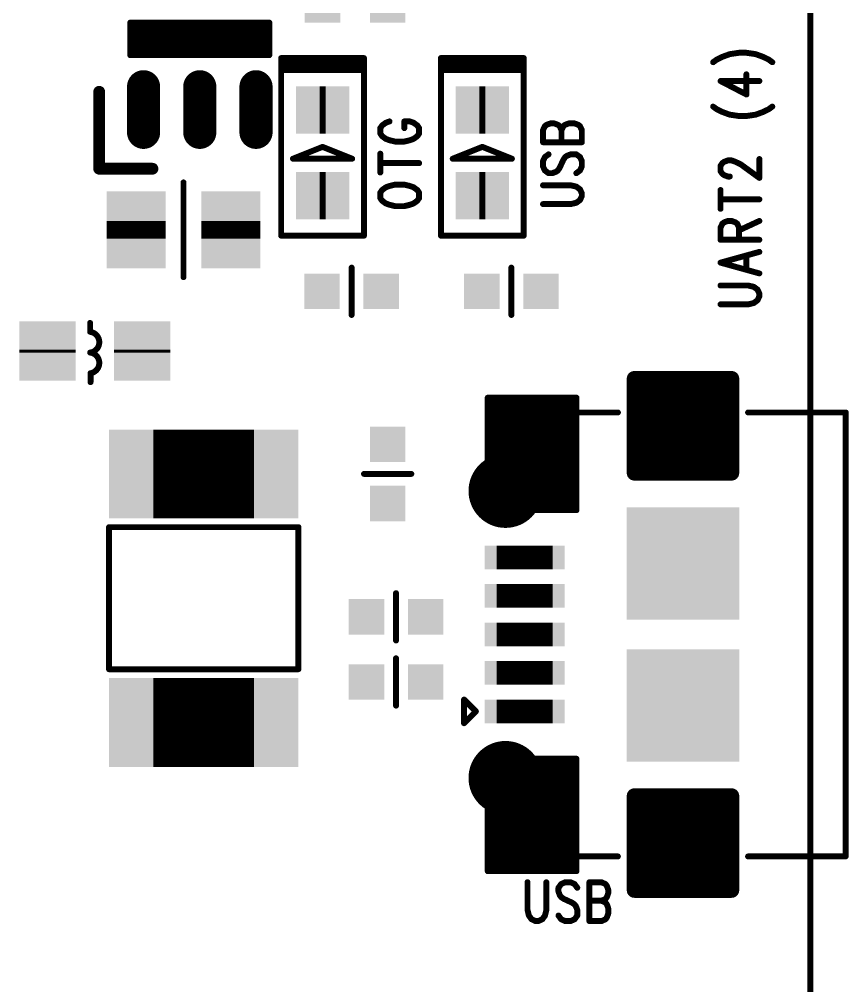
# Model space of a CAD drawing. Extents: x 97 to 206, y 100 to 175.
# Drawn here: x 191.63 to 205.65, y 129.52 to 145.84 of the extents above; entities that cross this region are included whole.
import ezdxf

# ---------------------------------------------------------------- set-up
doc = ezdxf.new("R2010")
doc.units = 0
doc.layers.get('0').update_dxf_attribs({"linetype": 'CONTINUOUS'})
doc.layers.add('MASK-TOP_PHO', color=10, linetype='CONTINUOUS')
doc.layers.add('SILK-TOP_PHO', color=9, linetype='CONTINUOUS')

# ---------------------------------------------------------------- blocks, each defined once
blk = doc.blocks.new('ROUND_1')
at = {"const_width": 0.050038}
blk.add_lwpolyline([(-0.025018, 0, 1), (0.025018, 0, 1)], format="xyb", close=True, dxfattribs=at)
blk = doc.blocks.new('ROUND_6')
at = {"const_width": 0.099948}
blk.add_lwpolyline([(-0.049974, 0, 1), (0.049974, 0, 1)], format="xyb", close=True, dxfattribs=at)
blk = doc.blocks.new('ROUND_232')
at = {"const_width": 0.050038}
blk.add_lwpolyline([(-0.025018, 0, 1), (0.025018, 0, 1)], format="xyb", close=True, dxfattribs=at)
blk = doc.blocks.new('SQUARE_191')
blk.add_solid([(0.299974, 0.299974), (0.299974, -0.299974), (-0.299974, 0.299974), (-0.299974, -0.299974)])
blk = doc.blocks.new('ROUND_230')
at = {"const_width": 0.624966}
blk.add_lwpolyline([(-0.312484, 0, 1), (0.312484, 0, 1)], format="xyb", close=True, dxfattribs=at)
blk = doc.blocks.new('SQUARE_241')
blk.add_solid([(0.94996, 0.94996), (0.94996, -0.94996), (-0.94996, 0.94996), (-0.94996, -0.94996)])
blk = doc.blocks.new('ROUND_3')
at = {"const_width": 0.127}
blk.add_lwpolyline([(-0.0635, 0, 1), (0.0635, 0, 1)], format="xyb", close=True, dxfattribs=at)
blk = doc.blocks.new('SQUARE_33')
blk.add_solid([(0.499998, 0.499998), (0.499998, -0.499998), (-0.499998, 0.499998), (-0.499998, -0.499998)])
blk = doc.blocks.new('ROUND_45')
at = {"const_width": 0.900048}
blk.add_lwpolyline([(-0.450024, 0, 1), (0.450024, 0, 1)], format="xyb", close=True, dxfattribs=at)
blk = doc.blocks.new('SQUARE_136')
blk.add_solid([(0.200024, 0.200024), (0.200024, -0.200024), (-0.200024, 0.200024), (-0.200024, -0.200024)])
blk = doc.blocks.new('SQUARE_166')
blk.add_solid([(0.47498, 0.47498), (0.47498, -0.47498), (-0.47498, 0.47498), (-0.47498, -0.47498)])
blk = doc.blocks.new('SQUARE_176')
blk.add_solid([(0.750062, 0.750062), (0.750062, -0.750062), (-0.750062, 0.750062), (-0.750062, -0.750062)])
blk = doc.blocks.new('ROUND_186')
at = {"const_width": 0.280034}
blk.add_lwpolyline([(-0.140018, 0, 1), (0.140018, 0, 1)], format="xyb", close=True, dxfattribs=at)
blk = doc.blocks.new('SQUARE_188')
blk.add_solid([(0.40005, 0.40005), (0.40005, -0.40005), (-0.40005, 0.40005), (-0.40005, -0.40005)])

msp = doc.modelspace()

# ---------------------------------------------------------------- linework, layer by layer
at = {"layer": 'MASK-TOP_PHO'}
for points, const_width in [([(205.000098, 172.999908), (205.000098, 102.00005)], 0.100076), ([(193.733674, 143.935704), (193.733674, 144.705578)], 0.56007), ([(194.683888, 143.935704), (194.683888, 144.705578)], 0.56007), ([(195.633848, 143.935704), (195.633848, 144.705578)], 0.56007), ([(196.808598, 144.314926), (196.708776, 144.314926)], 0.8001), ([(199.508618, 144.314926), (199.408796, 144.314926)], 0.8001), ([(196.808598, 142.86484), (196.708776, 142.86484)], 0.8001), ([(199.508618, 142.86484), (199.408796, 142.86484)], 0.8001), ([(193.608706, 142.439898), (193.608706, 142.139924)], 0.999996), ([(195.208906, 142.439898), (195.208906, 142.139924)], 0.999996), ([(192.108836, 140.264896), (192.108836, 140.214858)], 0.94996), ([(193.708782, 140.264896), (193.708782, 140.214858)], 0.94996), ([(202.900026, 138.964924), (202.79995, 138.964924)], 1.800098), ([(202.900026, 138.964924), (202.79995, 138.964924)], 1.800098), ([(202.027028, 138.179302), (202.027028, 139.775438)], 0.254), ([(202.027028, 139.775438), (203.672948, 139.775438)], 0.254), ([(202.108054, 138.179302), (202.108054, 139.775438)], 0.254), ([(202.362054, 138.179302), (202.362054, 139.775438)], 0.254), ([(202.616054, 138.179302), (202.616054, 139.775438)], 0.254), ([(202.870054, 138.179302), (202.870054, 139.775438)], 0.254), ([(203.124054, 138.179302), (203.124054, 139.775438)], 0.254), ([(203.378054, 138.179302), (203.378054, 139.775438)], 0.254), ([(203.632054, 138.179302), (203.632054, 139.775438)], 0.254), ([(203.672948, 139.775438), (203.672948, 138.179302)], 0.254), ([(202.027028, 139.624054), (203.672948, 139.624054)], 0.254), ([(199.55002, 137.55243), (199.55002, 139.45235)], 0.100076), ([(199.55002, 139.45235), (201.04989, 139.45235)], 0.100076), ([(199.55002, 139.400026), (201.04989, 139.400026)], 0.100076), ([(199.600058, 137.55243), (199.600058, 139.45235)], 0.100076), ([(199.69988, 137.55243), (199.69988, 139.45235)], 0.100076), ([(199.799956, 137.55243), (199.799956, 139.45235)], 0.100076), ([(199.900032, 137.55243), (199.900032, 139.45235)], 0.100076), ([(200.000108, 137.55243), (200.000108, 139.45235)], 0.100076), ([(200.09993, 137.55243), (200.09993, 139.45235)], 0.100076), ([(200.200006, 137.55243), (200.200006, 139.45235)], 0.100076), ([(200.300082, 137.55243), (200.300082, 139.45235)], 0.100076), ([(200.399904, 137.55243), (200.399904, 139.45235)], 0.100076), ([(200.49998, 137.55243), (200.49998, 139.45235)], 0.100076), ([(200.600056, 137.55243), (200.600056, 139.45235)], 0.100076), ([(200.699878, 137.55243), (200.699878, 139.45235)], 0.100076), ([(200.799954, 137.55243), (200.799954, 139.45235)], 0.100076), ([(200.90003, 137.55243), (200.90003, 139.45235)], 0.100076), ([(201.000106, 137.55243), (201.000106, 139.45235)], 0.100076), ([(201.04989, 139.45235), (201.04989, 137.55243)], 0.100076), ([(202.027028, 139.370054), (203.672948, 139.370054)], 0.254), ([(199.55002, 139.29995), (201.04989, 139.29995)], 0.100076), ([(199.55002, 139.199874), (201.04989, 139.199874)], 0.100076), ([(199.55002, 139.100052), (201.04989, 139.100052)], 0.100076), ([(202.027028, 139.116054), (203.672948, 139.116054)], 0.254), ([(199.55002, 138.999976), (201.04989, 138.999976)], 0.100076), ([(199.55002, 138.8999), (201.04989, 138.8999)], 0.100076), ([(202.027028, 138.862054), (203.672948, 138.862054)], 0.254), ([(193.900044, 138.164824), (195.600066, 138.164824)], 1.500124), ([(199.55002, 138.800078), (201.04989, 138.800078)], 0.100076), ([(199.55002, 138.700002), (201.04989, 138.700002)], 0.100076), ([(199.55002, 138.599926), (201.04989, 138.599926)], 0.100076), ([(202.027028, 138.608054), (203.672948, 138.608054)], 0.254), ([(199.55002, 138.500104), (201.04989, 138.500104)], 0.100076), ([(199.55002, 138.400028), (201.04989, 138.400028)], 0.100076), ([(202.027028, 138.354054), (203.672948, 138.354054)], 0.254), ([(199.55002, 138.299952), (201.04989, 138.299952)], 0.100076), ([(203.672948, 138.179302), (202.027028, 138.179302)], 0.254), ([(199.55002, 138.199876), (201.04989, 138.199876)], 0.100076), ([(199.55002, 138.100054), (201.04989, 138.100054)], 0.100076), ([(199.55002, 137.999978), (201.04989, 137.999978)], 0.100076), ([(199.55002, 137.899902), (201.04989, 137.899902)], 0.100076), ([(199.55002, 137.80008), (201.04989, 137.80008)], 0.100076), ([(199.55002, 137.700004), (201.04989, 137.700004)], 0.100076), ([(199.55002, 137.599928), (201.04989, 137.599928)], 0.100076), ([(201.04989, 137.55243), (199.55002, 137.55243)], 0.100076), ([(200.650094, 136.75233), (199.69988, 136.75233)], 0.400048), ([(200.650094, 136.102344), (199.69988, 136.102344)], 0.400048), ([(200.650094, 135.452358), (199.69988, 135.452358)], 0.400048), ([(200.650094, 134.802372), (199.69988, 134.802372)], 0.400048), ([(193.900044, 133.964934), (195.600066, 133.964934)], 1.500124), ([(200.650094, 134.152386), (199.69988, 134.152386)], 0.400048), ([(199.55002, 133.352286), (199.55002, 131.452366)], 0.100076), ([(201.04989, 133.352286), (199.55002, 133.352286)], 0.100076), ([(199.600058, 131.452366), (199.600058, 133.352286)], 0.100076), ([(199.69988, 131.452366), (199.69988, 133.352286)], 0.100076), ([(199.799956, 131.452366), (199.799956, 133.352286)], 0.100076), ([(199.900032, 131.452366), (199.900032, 133.352286)], 0.100076), ([(200.000108, 131.452366), (200.000108, 133.352286)], 0.100076), ([(200.09993, 131.452366), (200.09993, 133.352286)], 0.100076), ([(200.200006, 131.452366), (200.200006, 133.352286)], 0.100076), ([(200.300082, 131.452366), (200.300082, 133.352286)], 0.100076), ([(200.399904, 131.452366), (200.399904, 133.352286)], 0.100076), ([(200.49998, 131.452366), (200.49998, 133.352286)], 0.100076), ([(200.600056, 131.452366), (200.600056, 133.352286)], 0.100076), ([(200.699878, 131.452366), (200.699878, 133.352286)], 0.100076), ([(200.799954, 131.452366), (200.799954, 133.352286)], 0.100076), ([(200.90003, 131.452366), (200.90003, 133.352286)], 0.100076), ([(201.000106, 131.452366), (201.000106, 133.352286)], 0.100076), ([(201.04989, 131.452366), (201.04989, 133.352286)], 0.100076), ([(199.55002, 133.299962), (201.04989, 133.299962)], 0.100076), ([(199.55002, 133.199886), (201.04989, 133.199886)], 0.100076), ([(199.55002, 133.100064), (201.04989, 133.100064)], 0.100076), ([(199.55002, 132.999988), (201.04989, 132.999988)], 0.100076), ([(199.55002, 132.899912), (201.04989, 132.899912)], 0.100076), ([(199.55002, 132.80009), (201.04989, 132.80009)], 0.100076), ([(199.55002, 132.700014), (201.04989, 132.700014)], 0.100076), ([(202.900026, 131.939792), (202.79995, 131.939792)], 1.800098), ([(202.900026, 131.939792), (202.79995, 131.939792)], 1.800098), ([(202.027028, 131.129278), (202.027028, 132.725414)], 0.254), ([(202.027028, 132.725414), (203.672948, 132.725414)], 0.254), ([(202.108054, 131.129278), (202.108054, 132.725414)], 0.254), ([(202.362054, 131.129278), (202.362054, 132.725414)], 0.254), ([(202.616054, 131.129278), (202.616054, 132.725414)], 0.254), ([(202.870054, 131.129278), (202.870054, 132.725414)], 0.254), ([(203.124054, 131.129278), (203.124054, 132.725414)], 0.254), ([(203.378054, 131.129278), (203.378054, 132.725414)], 0.254), ([(203.632054, 131.129278), (203.632054, 132.725414)], 0.254), ([(203.672948, 132.725414), (203.672948, 131.129278)], 0.254), ([(199.55002, 132.599938), (201.04989, 132.599938)], 0.100076), ([(202.027028, 132.512054), (203.672948, 132.512054)], 0.254), ([(199.55002, 132.500116), (201.04989, 132.500116)], 0.100076), ([(199.55002, 132.40004), (201.04989, 132.40004)], 0.100076), ([(199.55002, 132.299964), (201.04989, 132.299964)], 0.100076), ([(199.55002, 132.199888), (201.04989, 132.199888)], 0.100076), ([(202.027028, 132.258054), (203.672948, 132.258054)], 0.254), ([(199.55002, 132.100066), (201.04989, 132.100066)], 0.100076), ([(202.027028, 132.004054), (203.672948, 132.004054)], 0.254), ([(199.55002, 131.99999), (201.04989, 131.99999)], 0.100076), ([(199.55002, 131.899914), (201.04989, 131.899914)], 0.100076), ([(199.55002, 131.800092), (201.04989, 131.800092)], 0.100076), ([(202.027028, 131.750054), (203.672948, 131.750054)], 0.254), ([(199.55002, 131.700016), (201.04989, 131.700016)], 0.100076), ([(199.55002, 131.59994), (201.04989, 131.59994)], 0.100076), ([(202.027028, 131.496054), (203.672948, 131.496054)], 0.254), ([(199.55002, 131.500118), (201.04989, 131.500118)], 0.100076), ([(199.55002, 131.452366), (201.04989, 131.452366)], 0.100076), ([(202.027028, 131.242054), (203.672948, 131.242054)], 0.254), ([(203.672948, 131.129278), (202.027028, 131.129278)], 0.254)]:
    msp.add_lwpolyline(points, dxfattribs=dict(at, const_width=const_width))
at = {"layer": 'SILK-TOP_PHO'}
for points, const_width in [([(205.000098, 172.999908), (205.000098, 102.00005)], 0.100076), ([(193.508884, 145.789904), (195.858892, 145.789904)], 0.100076), ([(193.508884, 145.239994), (193.508884, 145.789904)], 0.100076), ([(193.508884, 145.77949), (195.858892, 145.77949)], 0.100076), ([(195.858892, 145.789904), (195.858892, 145.239994)], 0.100076), ([(193.508884, 145.689574), (195.858892, 145.689574)], 0.100076), ([(193.508884, 145.599658), (195.858892, 145.599658)], 0.100076), ([(193.508884, 145.509488), (195.858892, 145.509488)], 0.100076), ([(193.508884, 145.419572), (195.858892, 145.419572)], 0.100076), ([(193.508884, 145.329656), (195.858892, 145.329656)], 0.100076), ([(203.64069, 145.256758), (203.7969, 145.279618)], 0.100076), ([(203.7969, 145.279618), (203.921868, 145.279618)], 0.100076), ([(203.921868, 145.279618), (204.078078, 145.256758)], 0.100076), ([(195.858892, 145.239994), (193.508884, 145.239994)], 0.100076), ([(196.05879, 145.08988), (196.05879, 145.189956)], 0.100076), ([(196.05879, 145.189956), (197.458838, 145.189956)], 0.100076), ([(197.458838, 145.189956), (197.458838, 145.08988)], 0.100076), ([(198.75881, 145.08988), (198.75881, 145.189956)], 0.100076), ([(198.75881, 145.189956), (200.158858, 145.189956)], 0.100076), ([(200.158858, 145.189956), (200.158858, 145.08988)], 0.100076), ([(203.359258, 145.12036), (203.421996, 145.165826)], 0.100076), ([(203.421996, 145.165826), (203.515722, 145.211292)], 0.100076), ([(203.515722, 145.211292), (203.64069, 145.256758)], 0.100076), ([(204.078078, 145.256758), (204.203046, 145.211292)], 0.100076), ([(204.203046, 145.211292), (204.296772, 145.165826)], 0.100076), ([(204.296772, 145.165826), (204.359256, 145.12036)], 0.100076), ([(196.05879, 144.989804), (196.05879, 145.08988)], 0.100076), ([(196.05879, 145.08988), (197.458838, 145.08988)], 0.100076), ([(197.458838, 145.08988), (196.05879, 145.08988)], 0.100076), ([(196.05879, 143.59001), (196.05879, 144.989804)], 0.100076), ([(196.05879, 144.989804), (197.458838, 144.989804)], 0.100076), ([(197.458838, 144.989804), (196.05879, 144.989804)], 0.100076), ([(197.458838, 145.08988), (197.458838, 144.989804)], 0.100076), ([(197.458838, 144.989804), (197.458838, 142.189962)], 0.100076), ([(198.75881, 144.989804), (198.75881, 145.08988)], 0.100076), ([(198.75881, 145.08988), (200.158858, 145.08988)], 0.100076), ([(200.158858, 145.08988), (198.75881, 145.08988)], 0.100076), ([(198.75881, 143.59001), (198.75881, 144.989804)], 0.100076), ([(198.75881, 144.989804), (200.158858, 144.989804)], 0.100076), ([(200.158858, 144.989804), (198.75881, 144.989804)], 0.100076), ([(200.158858, 145.08988), (200.158858, 144.989804)], 0.100076), ([(200.158858, 144.989804), (200.158858, 142.189962)], 0.100076), ([(203.48448, 144.802352), (203.921868, 144.575022)], 0.100076), ([(203.48448, 144.802352), (204.140562, 144.802352)], 0.100076), ([(203.921868, 144.575022), (203.921868, 144.91589)], 0.100076), ([(192.983866, 144.620488), (192.983866, 143.320516)], 0.199898), ([(203.359258, 144.370298), (203.421996, 144.325086)], 0.100076), ([(203.421996, 144.325086), (203.515722, 144.27962)], 0.100076), ([(203.515722, 144.27962), (203.64069, 144.234154)], 0.100076), ([(204.078078, 144.234154), (204.203046, 144.27962)], 0.100076), ([(204.203046, 144.27962), (204.296772, 144.325086)], 0.100076), ([(204.296772, 144.325086), (204.359256, 144.370298)], 0.100076), ([(197.890638, 144.120362), (197.828154, 144.097756)], 0.100076), ([(198.2343, 144.120362), (198.140574, 144.120362)], 0.100076), ([(198.140574, 144.006824), (198.140574, 144.120362)], 0.100076), ([(198.296784, 144.097756), (198.2343, 144.120362)], 0.100076), ([(203.64069, 144.234154), (203.7969, 144.211294)], 0.100076), ([(203.7969, 144.211294), (203.921868, 144.211294)], 0.100076), ([(203.921868, 144.211294), (204.078078, 144.234154)], 0.100076), ([(197.76567, 144.05229), (197.734428, 144.006824)], 0.100076), ([(197.734428, 144.006824), (197.734428, 143.915892)], 0.100076), ([(197.828154, 144.097756), (197.76567, 144.05229)], 0.100076), ([(198.359268, 144.05229), (198.296784, 144.097756)], 0.100076), ([(198.39051, 144.006824), (198.359268, 144.05229)], 0.100076), ([(198.39051, 143.915892), (198.39051, 144.006824)], 0.100076), ([(200.484486, 143.972788), (200.515728, 144.04086)], 0.100076), ([(200.484486, 143.768064), (200.484486, 143.972788)], 0.100076), ([(200.515728, 144.04086), (200.54697, 144.06372)], 0.100076), ([(200.54697, 144.06372), (200.609454, 144.086326)], 0.100076), ([(200.609454, 144.086326), (200.671938, 144.086326)], 0.100076), ([(200.671938, 144.086326), (200.734422, 144.06372)], 0.100076), ([(200.734422, 144.06372), (200.765664, 144.04086)], 0.100076), ([(200.765664, 144.04086), (200.796906, 143.972788)], 0.100076), ([(200.796906, 143.972788), (200.828148, 144.04086)], 0.100076), ([(200.796906, 143.768064), (200.796906, 143.972788)], 0.100076), ([(200.828148, 144.04086), (200.85939, 144.06372)], 0.100076), ([(200.85939, 144.06372), (200.921874, 144.086326)], 0.100076), ([(200.921874, 144.086326), (201.0156, 144.086326)], 0.100076), ([(201.0156, 144.086326), (201.078084, 144.06372)], 0.100076), ([(201.078084, 144.06372), (201.109326, 144.04086)], 0.100076), ([(201.109326, 144.04086), (201.140568, 143.972788)], 0.100076), ([(201.140568, 143.972788), (201.140568, 143.768064)], 0.100076), ([(197.734428, 143.915892), (197.76567, 143.870426)], 0.100076), ([(197.76567, 143.870426), (197.828154, 143.82496)], 0.100076), ([(197.828154, 143.82496), (197.890638, 143.802354)], 0.100076), ([(197.890638, 143.802354), (197.984364, 143.779494)], 0.100076), ([(198.140574, 143.779494), (198.2343, 143.802354)], 0.100076), ([(198.2343, 143.802354), (198.296784, 143.82496)], 0.100076), ([(198.296784, 143.82496), (198.359268, 143.870426)], 0.100076), ([(198.359268, 143.870426), (198.39051, 143.915892)], 0.100076), ([(196.258688, 143.489934), (196.758814, 143.689832)], 0.100076), ([(196.758814, 143.689832), (197.258686, 143.489934)], 0.100076), ([(197.984364, 143.779494), (198.140574, 143.779494)], 0.100076), ([(198.958708, 143.489934), (199.458834, 143.689832)], 0.100076), ([(199.458834, 143.689832), (199.958706, 143.489934)], 0.100076), ([(200.484486, 143.768064), (201.140568, 143.768064)], 0.100076), ([(196.05879, 142.189962), (196.05879, 143.59001)], 0.100076), ([(197.258686, 143.489934), (196.258688, 143.489934)], 0.100076), ([(197.734428, 143.256762), (197.734428, 143.575024)], 0.100076), ([(198.75881, 142.189962), (198.75881, 143.59001)], 0.100076), ([(199.958706, 143.489934), (198.958708, 143.489934)], 0.100076), ([(200.515728, 143.518128), (200.484486, 143.450056)], 0.100076), ([(200.578212, 143.563594), (200.515728, 143.518128)], 0.100076), ([(200.765664, 143.336264), (200.828148, 143.472662)], 0.100076), ([(200.828148, 143.472662), (200.85939, 143.518128)], 0.100076), ([(200.85939, 143.518128), (200.890632, 143.540988)], 0.100076), ([(200.890632, 143.540988), (200.953116, 143.563594)], 0.100076), ([(200.953116, 143.563594), (201.046842, 143.563594)], 0.100076), ([(201.046842, 143.563594), (201.109326, 143.518128)], 0.100076), ([(201.109326, 143.518128), (201.140568, 143.450056)], 0.100076), ([(203.546964, 143.438626), (203.609448, 143.461232)], 0.100076), ([(203.609448, 143.461232), (203.671932, 143.461232)], 0.100076), ([(203.671932, 143.461232), (203.734416, 143.438626)], 0.100076), ([(204.140562, 143.16583), (204.140562, 143.484092)], 0.100076), ([(192.983866, 143.320516), (193.883788, 143.320516)], 0.199898), ([(197.734428, 143.41602), (198.39051, 143.41602)], 0.100076), ([(200.484486, 143.450056), (200.484486, 143.359124)], 0.100076), ([(200.484486, 143.359124), (200.515728, 143.290798)], 0.100076), ([(200.734422, 143.290798), (200.765664, 143.336264)], 0.100076), ([(201.140568, 143.359124), (201.109326, 143.290798)], 0.100076), ([(201.140568, 143.450056), (201.140568, 143.359124)], 0.100076), ([(203.48448, 143.3703), (203.515722, 143.415766)], 0.100076), ([(203.48448, 143.279622), (203.48448, 143.3703)], 0.100076), ([(203.515722, 143.415766), (203.546964, 143.438626)], 0.100076), ([(203.734416, 143.438626), (203.828142, 143.39316)], 0.100076), ([(203.828142, 143.39316), (204.140562, 143.16583)], 0.100076), ([(200.515728, 143.290798), (200.578212, 143.245332)], 0.100076), ([(200.578212, 143.245332), (200.640696, 143.245332)], 0.100076), ([(200.640696, 143.245332), (200.70318, 143.268192)], 0.100076), ([(200.70318, 143.268192), (200.734422, 143.290798)], 0.100076), ([(201.109326, 143.290798), (201.046842, 143.245332)], 0.100076), ([(203.515722, 143.234156), (203.48448, 143.279622)], 0.100076), ([(203.546964, 143.211296), (203.515722, 143.234156)], 0.100076), ([(203.609448, 143.18869), (203.546964, 143.211296)], 0.100076), ([(203.64069, 143.18869), (203.609448, 143.18869)], 0.100076), ([(194.408806, 141.489938), (194.408806, 143.089884)], 0.100076), ([(197.828154, 143.006826), (197.76567, 142.96136)], 0.100076), ([(197.890638, 143.029432), (197.828154, 143.006826)], 0.100076), ([(197.984364, 143.052292), (197.890638, 143.029432)], 0.100076), ([(198.140574, 143.052292), (197.984364, 143.052292)], 0.100076), ([(198.2343, 143.029432), (198.140574, 143.052292)], 0.100076), ([(198.296784, 143.006826), (198.2343, 143.029432)], 0.100076), ([(198.359268, 142.96136), (198.296784, 143.006826)], 0.100076), ([(200.953116, 143.040862), (200.484486, 143.040862)], 0.100076), ([(201.046842, 143.018256), (200.953116, 143.040862)], 0.100076), ([(201.109326, 142.97279), (201.046842, 143.018256)], 0.100076), ([(201.140568, 142.904464), (201.109326, 142.97279)], 0.100076), ([(197.76567, 142.96136), (197.734428, 142.915894)], 0.100076), ([(197.734428, 142.915894), (197.734428, 142.824962)], 0.100076), ([(197.734428, 142.824962), (197.76567, 142.779496)], 0.100076), ([(198.39051, 142.915894), (198.359268, 142.96136)], 0.100076), ([(198.359268, 142.779496), (198.39051, 142.824962)], 0.100076), ([(198.39051, 142.824962), (198.39051, 142.915894)], 0.100076), ([(201.109326, 142.790926), (201.140568, 142.858998)], 0.100076), ([(201.140568, 142.858998), (201.140568, 142.904464)], 0.100076), ([(203.48448, 142.643098), (203.48448, 142.96136)], 0.100076), ([(197.76567, 142.779496), (197.828154, 142.73403)], 0.100076), ([(197.828154, 142.73403), (197.890638, 142.711424)], 0.100076), ([(197.890638, 142.711424), (197.984364, 142.688564)], 0.100076), ([(197.984364, 142.688564), (198.140574, 142.688564)], 0.100076), ([(198.140574, 142.688564), (198.2343, 142.711424)], 0.100076), ([(198.2343, 142.711424), (198.296784, 142.73403)], 0.100076), ([(198.296784, 142.73403), (198.359268, 142.779496)], 0.100076), ([(200.484486, 142.722854), (200.953116, 142.722854)], 0.100076), ([(200.953116, 142.722854), (201.046842, 142.74546)], 0.100076), ([(201.046842, 142.74546), (201.109326, 142.790926)], 0.100076), ([(203.48448, 142.802356), (204.140562, 142.802356)], 0.100076), ([(203.48448, 142.324836), (203.515722, 142.393162)], 0.100076), ([(203.48448, 142.120366), (203.48448, 142.324836)], 0.100076), ([(203.515722, 142.393162), (203.546964, 142.415768)], 0.100076), ([(203.546964, 142.415768), (203.609448, 142.438628)], 0.100076), ([(203.609448, 142.438628), (203.671932, 142.438628)], 0.100076), ([(203.671932, 142.438628), (203.734416, 142.415768)], 0.100076), ([(203.734416, 142.415768), (203.765658, 142.393162)], 0.100076), ([(203.765658, 142.393162), (203.7969, 142.324836)], 0.100076), ([(203.7969, 142.279624), (204.140562, 142.438628)], 0.100076), ([(203.7969, 142.324836), (203.7969, 142.120366)], 0.100076), ([(197.458838, 142.189962), (196.05879, 142.189962)], 0.100076), ([(200.158858, 142.189962), (198.75881, 142.189962)], 0.100076), ([(203.48448, 142.120366), (204.140562, 142.120366)], 0.100076), ([(203.48448, 141.734032), (204.140562, 141.915896)], 0.100076), ([(203.921868, 141.620494), (203.921868, 141.84757)], 0.100076), ([(203.48448, 141.734032), (204.140562, 141.552168)], 0.100076), ([(197.25005, 141.649958), (197.25005, 140.850112)], 0.100076), ([(199.95007, 141.649958), (199.95007, 140.850112)], 0.100076), ([(203.95311, 141.347698), (203.48448, 141.347698)], 0.100076), ([(204.046836, 141.324838), (203.95311, 141.347698)], 0.100076), ([(204.10932, 141.279626), (204.046836, 141.324838)], 0.100076), ([(204.140562, 141.2113), (204.10932, 141.279626)], 0.100076), ([(204.140562, 141.165834), (204.140562, 141.2113)], 0.100076), ([(203.48448, 141.029436), (203.95311, 141.029436)], 0.100076), ([(203.95311, 141.029436), (204.046836, 141.052296)], 0.100076), ([(204.046836, 141.052296), (204.10932, 141.097762)], 0.100076), ([(204.10932, 141.097762), (204.140562, 141.165834)], 0.100076), ([(192.830704, 140.56487), (192.830704, 140.714984)], 0.100076), ([(192.830704, 140.214858), (192.837816, 140.215874)], 0.100076), ([(192.837816, 139.714986), (192.837816, 139.865862)], 0.100076), ([(200.000108, 138.552428), (200.000108, 139.202414)], 0.100076), ([(200.000108, 139.202414), (201.749914, 139.202414)], 0.100076), ([(205.600046, 139.202414), (203.950062, 139.202414)], 0.100076), ([(205.000098, 131.702302), (205.000098, 139.202414)], 0.100076), ([(205.600046, 131.702302), (205.600046, 139.202414)], 0.100076), ([(198.258684, 138.164824), (197.458838, 138.164824)], 0.100076), ([(196.350128, 137.264902), (193.149982, 137.264902)], 0.100076), ([(193.149982, 137.264902), (193.149982, 134.864856)], 0.100076), ([(196.350128, 136.065006), (196.350128, 137.264902)], 0.100076), ([(198.000112, 136.150096), (198.000112, 135.349996)], 0.100076), ([(196.350128, 134.864856), (196.350128, 136.065006)], 0.100076), ([(198.000112, 135.050022), (198.000112, 134.249922)], 0.100076), ([(193.149982, 134.864856), (196.350128, 134.864856)], 0.100076), ([(199.350122, 134.152386), (199.14997, 134.352284)], 0.100076), ([(199.14997, 134.352284), (199.14997, 133.952488)], 0.100076), ([(199.14997, 133.952488), (199.350122, 134.152386)], 0.100076), ([(200.000108, 132.352288), (200.000108, 131.702302)], 0.100076), ([(200.000108, 131.702302), (201.749914, 131.702302)], 0.100076), ([(203.950062, 131.702302), (205.600046, 131.702302)], 0.100076), ([(200.222612, 131.265676), (200.222612, 130.796792)], 0.100076), ([(200.540874, 130.796792), (200.540874, 131.265676)], 0.100076), ([(200.79081, 131.234434), (200.745344, 131.17195)], 0.100076), ([(200.859136, 131.265676), (200.79081, 131.234434)], 0.100076), ([(200.950068, 131.265676), (200.859136, 131.265676)], 0.100076), ([(201.01814, 131.234434), (200.950068, 131.265676)], 0.100076), ([(201.063606, 131.17195), (201.01814, 131.234434)], 0.100076), ([(201.268076, 131.265676), (201.268076, 130.60934)], 0.100076), ([(201.268076, 131.265676), (201.4728, 131.265676)], 0.100076), ([(201.4728, 131.265676), (201.540872, 131.234434)], 0.100076), ([(201.540872, 131.234434), (201.563732, 131.203192)], 0.100076), ([(200.745344, 131.17195), (200.745344, 131.109466)], 0.100076), ([(200.745344, 131.109466), (200.768204, 131.046982)], 0.100076), ([(201.563732, 131.203192), (201.586338, 131.140708)], 0.100076), ([(201.586338, 131.078224), (201.563732, 131.01574)], 0.100076), ([(201.586338, 131.140708), (201.586338, 131.078224)], 0.100076), ([(200.768204, 131.046982), (200.79081, 131.01574)], 0.100076), ([(200.79081, 131.01574), (200.836276, 130.984498)], 0.100076), ([(200.836276, 130.984498), (200.972674, 130.92176)], 0.100076), ([(200.972674, 130.92176), (201.01814, 130.890518)], 0.100076), ([(201.01814, 130.890518), (201.041, 130.859276)], 0.100076), ([(201.268076, 130.953002), (201.4728, 130.953002)], 0.100076), ([(201.540872, 130.984498), (201.4728, 130.953002)], 0.100076), ([(201.4728, 130.953002), (201.540872, 130.92176)], 0.100076), ([(201.563732, 131.01574), (201.540872, 130.984498)], 0.100076), ([(201.540872, 130.92176), (201.563732, 130.890518)], 0.100076), ([(201.563732, 130.890518), (201.586338, 130.828034)], 0.100076), ([(200.222612, 130.796792), (200.245472, 130.703066)], 0.100076), ([(200.518268, 130.703066), (200.540874, 130.796792)], 0.100076), ([(201.041, 130.859276), (201.063606, 130.796792)], 0.100076), ([(201.063606, 130.796792), (201.063606, 130.703066)], 0.100076), ([(201.586338, 130.734308), (201.563732, 130.671824)], 0.100076), ([(201.586338, 130.828034), (201.586338, 130.734308)], 0.100076), ([(200.245472, 130.703066), (200.290938, 130.640582)], 0.100076), ([(200.290938, 130.640582), (200.35901, 130.60934)], 0.100076), ([(200.35901, 130.60934), (200.404476, 130.60934)], 0.100076), ([(200.404476, 130.60934), (200.472802, 130.640582)], 0.100076), ([(200.472802, 130.640582), (200.518268, 130.703066)], 0.100076), ([(200.79081, 130.640582), (200.745344, 130.703066)], 0.100076), ([(200.859136, 130.60934), (200.79081, 130.640582)], 0.100076), ([(200.950068, 130.60934), (200.859136, 130.60934)], 0.100076), ([(201.01814, 130.640582), (200.950068, 130.60934)], 0.100076), ([(201.063606, 130.703066), (201.01814, 130.640582)], 0.100076), ([(201.4728, 130.60934), (201.268076, 130.60934)], 0.100076), ([(201.540872, 130.640582), (201.4728, 130.60934)], 0.100076), ([(201.563732, 130.671824), (201.540872, 130.640582)], 0.100076)]:
    msp.add_lwpolyline(points, dxfattribs=dict(at, const_width=const_width))
at = {"layer": 'SILK-TOP_PHO', "const_width": 0.100076}
for points in [[(192.933828, 140.514832, 0.1665041), (192.830712, 140.564942)], [(192.837816, 140.215874, 0.6090182), (192.933828, 140.514832)], [(192.933828, 140.16482, 0.1665041), (192.830712, 140.21493)], [(192.837816, 139.865862, 0.6090182), (192.933828, 140.16482)]]:
    msp.add_lwpolyline(points, format="xyb", dxfattribs=at)

# ---------------------------------------------------------------- block references
at = {"layer": 'MASK-TOP_PHO'}
for name, p in [('SQUARE_191', (196.758814, 146.089878)), ('SQUARE_191', (197.858888, 146.089878)), ('ROUND_186', (193.733674, 144.705578)), ('ROUND_186', (194.683888, 144.705578)), ('ROUND_186', (195.633848, 144.705578)), ('SQUARE_188', (196.708776, 144.314926)), ('SQUARE_188', (196.808598, 144.314926)), ('SQUARE_188', (199.408796, 144.314926)), ('SQUARE_188', (199.508618, 144.314926)), ('ROUND_186', (193.733674, 143.935704)), ('ROUND_186', (194.683888, 143.935704)), ('ROUND_186', (195.633848, 143.935704)), ('SQUARE_188', (196.708776, 142.86484)), ('SQUARE_188', (196.808598, 142.86484)), ('SQUARE_188', (199.408796, 142.86484)), ('SQUARE_188', (199.508618, 142.86484)), ('SQUARE_33', (193.608706, 142.439898)), ('SQUARE_33', (195.208906, 142.439898)), ('SQUARE_33', (193.608706, 142.139924)), ('SQUARE_33', (195.208906, 142.139924)), ('SQUARE_191', (196.749924, 141.249908)), ('SQUARE_191', (197.749922, 141.249908)), ('SQUARE_191', (199.449944, 141.249908)), ('SQUARE_191', (200.449942, 141.249908)), ('SQUARE_166', (192.108836, 140.264896)), ('SQUARE_166', (193.708782, 140.264896)), ('SQUARE_166', (192.108836, 140.214858)), ('SQUARE_166', (193.708782, 140.214858)), ('ROUND_45', (202.79995, 138.964924)), ('ROUND_45', (202.79995, 138.964924)), ('ROUND_3', (202.027028, 139.775438)), ('ROUND_3', (202.108054, 139.775438)), ('ROUND_45', (202.900026, 138.964924)), ('ROUND_45', (202.900026, 138.964924)), ('ROUND_3', (202.362054, 139.775438)), ('ROUND_3', (202.616054, 139.775438)), ('ROUND_3', (202.870054, 139.775438)), ('ROUND_3', (203.124054, 139.775438)), ('ROUND_3', (203.378054, 139.775438)), ('ROUND_3', (203.632054, 139.775438)), ('ROUND_3', (203.672948, 139.775438)), ('ROUND_3', (202.027028, 139.624054)), ('ROUND_3', (203.672948, 139.624054)), ('ROUND_1', (199.55002, 139.45235)), ('ROUND_1', (199.55002, 139.400026)), ('ROUND_1', (199.600058, 139.45235)), ('ROUND_1', (199.69988, 139.45235)), ('ROUND_1', (199.799956, 139.45235)), ('ROUND_1', (199.900032, 139.45235)), ('ROUND_1', (200.000108, 139.45235)), ('ROUND_1', (200.09993, 139.45235)), ('ROUND_1', (200.200006, 139.45235)), ('ROUND_1', (200.300082, 139.45235)), ('ROUND_1', (200.399904, 139.45235)), ('ROUND_1', (200.49998, 139.45235)), ('ROUND_1', (200.600056, 139.45235)), ('ROUND_1', (200.699878, 139.45235)), ('ROUND_1', (200.799954, 139.45235)), ('ROUND_1', (200.90003, 139.45235)), ('ROUND_1', (201.000106, 139.45235)), ('ROUND_1', (201.04989, 139.45235)), ('ROUND_1', (201.04989, 139.400026)), ('ROUND_3', (202.027028, 139.370054)), ('ROUND_3', (203.672948, 139.370054)), ('ROUND_1', (199.55002, 139.29995)), ('ROUND_1', (201.04989, 139.29995)), ('ROUND_1', (199.55002, 139.199874)), ('ROUND_1', (199.55002, 139.100052)), ('ROUND_1', (201.04989, 139.199874)), ('ROUND_1', (201.04989, 139.100052)), ('ROUND_3', (202.027028, 139.116054)), ('ROUND_3', (203.672948, 139.116054)), ('SQUARE_191', (197.858888, 138.66495)), ('ROUND_1', (199.55002, 138.999976)), ('ROUND_1', (199.55002, 138.8999)), ('ROUND_1', (201.04989, 138.999976)), ('ROUND_1', (201.04989, 138.8999)), ('ROUND_3', (202.027028, 138.862054)), ('ROUND_3', (203.672948, 138.862054)), ('SQUARE_176', (193.900044, 138.164824)), ('SQUARE_176', (195.600066, 138.164824)), ('ROUND_1', (199.55002, 138.800078)), ('ROUND_1', (201.04989, 138.800078)), ('ROUND_1', (199.55002, 138.700002)), ('ROUND_1', (199.55002, 138.599926)), ('ROUND_1', (201.04989, 138.700002)), ('ROUND_1', (201.04989, 138.599926)), ('ROUND_3', (202.027028, 138.608054)), ('ROUND_3', (203.672948, 138.608054)), ('ROUND_230', (199.849994, 137.877296)), ('ROUND_230', (199.849994, 137.877296)), ('ROUND_1', (199.55002, 138.500104)), ('ROUND_1', (199.55002, 138.400028)), ('ROUND_1', (201.04989, 138.500104)), ('ROUND_1', (201.04989, 138.400028)), ('ROUND_3', (202.027028, 138.354054)), ('ROUND_3', (203.672948, 138.354054)), ('ROUND_1', (199.55002, 138.299952)), ('ROUND_1', (201.04989, 138.299952)), ('ROUND_3', (202.027028, 138.179302)), ('ROUND_3', (202.027028, 138.179302)), ('ROUND_3', (202.108054, 138.179302)), ('ROUND_3', (202.362054, 138.179302)), ('ROUND_3', (202.616054, 138.179302)), ('ROUND_3', (202.870054, 138.179302)), ('ROUND_3', (203.124054, 138.179302)), ('ROUND_3', (203.378054, 138.179302)), ('ROUND_3', (203.632054, 138.179302)), ('ROUND_3', (203.672948, 138.179302)), ('ROUND_1', (199.55002, 138.199876)), ('ROUND_1', (199.55002, 138.100054)), ('ROUND_1', (201.04989, 138.199876)), ('ROUND_1', (201.04989, 138.100054)), ('SQUARE_191', (197.858888, 137.664952)), ('ROUND_1', (199.55002, 137.999978)), ('ROUND_1', (201.04989, 137.999978)), ('ROUND_1', (199.55002, 137.899902)), ('ROUND_1', (199.55002, 137.80008)), ('ROUND_1', (201.04989, 137.899902)), ('ROUND_1', (201.04989, 137.80008)), ('ROUND_1', (199.55002, 137.700004)), ('ROUND_1', (199.55002, 137.599928)), ('ROUND_1', (201.04989, 137.700004)), ('ROUND_1', (201.04989, 137.599928)), ('ROUND_1', (199.55002, 137.55243)), ('ROUND_1', (199.55002, 137.55243)), ('ROUND_1', (199.600058, 137.55243)), ('ROUND_1', (199.69988, 137.55243)), ('ROUND_1', (199.799956, 137.55243)), ('ROUND_1', (199.900032, 137.55243)), ('ROUND_1', (200.000108, 137.55243)), ('ROUND_1', (200.09993, 137.55243)), ('ROUND_1', (200.200006, 137.55243)), ('ROUND_1', (200.300082, 137.55243)), ('ROUND_1', (200.399904, 137.55243)), ('ROUND_1', (200.49998, 137.55243)), ('ROUND_1', (200.600056, 137.55243)), ('ROUND_1', (200.699878, 137.55243)), ('ROUND_1', (200.799954, 137.55243)), ('ROUND_1', (200.90003, 137.55243)), ('ROUND_1', (201.000106, 137.55243)), ('ROUND_1', (201.04989, 137.55243)), ('SQUARE_241', (202.849988, 136.652508)), ('SQUARE_136', (199.69988, 136.75233)), ('SQUARE_136', (200.650094, 136.75233)), ('SQUARE_136', (199.69988, 136.102344)), ('SQUARE_136', (200.650094, 136.102344)), ('SQUARE_191', (197.499986, 135.750046)), ('SQUARE_191', (198.499984, 135.750046)), ('SQUARE_136', (199.69988, 135.452358)), ('SQUARE_136', (200.650094, 135.452358)), ('SQUARE_241', (202.849988, 134.252462)), ('SQUARE_191', (197.499986, 134.649972)), ('SQUARE_191', (198.499984, 134.649972)), ('SQUARE_136', (199.69988, 134.802372)), ('SQUARE_136', (200.650094, 134.802372)), ('SQUARE_176', (193.900044, 133.964934)), ('SQUARE_176', (195.600066, 133.964934)), ('SQUARE_136', (199.69988, 134.152386)), ('SQUARE_136', (200.650094, 134.152386)), ('ROUND_230', (199.849994, 133.02742)), ('ROUND_230', (199.849994, 133.02742)), ('ROUND_1', (199.55002, 133.352286)), ('ROUND_1', (199.55002, 133.352286)), ('ROUND_1', (199.600058, 133.352286)), ('ROUND_1', (199.69988, 133.352286)), ('ROUND_1', (199.799956, 133.352286)), ('ROUND_1', (199.900032, 133.352286)), ('ROUND_1', (200.000108, 133.352286)), ('ROUND_1', (200.09993, 133.352286)), ('ROUND_1', (200.200006, 133.352286)), ('ROUND_1', (200.300082, 133.352286)), ('ROUND_1', (200.399904, 133.352286)), ('ROUND_1', (200.49998, 133.352286)), ('ROUND_1', (200.600056, 133.352286)), ('ROUND_1', (200.699878, 133.352286)), ('ROUND_1', (200.799954, 133.352286)), ('ROUND_1', (200.90003, 133.352286)), ('ROUND_1', (201.000106, 133.352286)), ('ROUND_1', (201.04989, 133.352286)), ('ROUND_1', (199.55002, 133.299962)), ('ROUND_1', (199.55002, 133.199886)), ('ROUND_1', (201.04989, 133.299962)), ('ROUND_1', (201.04989, 133.199886)), ('ROUND_1', (199.55002, 133.100064)), ('ROUND_1', (201.04989, 133.100064)), ('ROUND_1', (199.55002, 132.999988)), ('ROUND_1', (199.55002, 132.899912)), ('ROUND_1', (201.04989, 132.999988)), ('ROUND_1', (201.04989, 132.899912)), ('ROUND_1', (199.55002, 132.80009)), ('ROUND_1', (199.55002, 132.700014)), ('ROUND_1', (201.04989, 132.80009)), ('ROUND_1', (201.04989, 132.700014)), ('ROUND_45', (202.79995, 131.939792)), ('ROUND_45', (202.79995, 131.939792)), ('ROUND_3', (202.027028, 132.725414)), ('ROUND_3', (202.108054, 132.725414)), ('ROUND_45', (202.900026, 131.939792)), ('ROUND_45', (202.900026, 131.939792)), ('ROUND_3', (202.362054, 132.725414)), ('ROUND_3', (202.616054, 132.725414)), ('ROUND_3', (202.870054, 132.725414)), ('ROUND_3', (203.124054, 132.725414)), ('ROUND_3', (203.378054, 132.725414)), ('ROUND_3', (203.632054, 132.725414)), ('ROUND_3', (203.672948, 132.725414)), ('ROUND_1', (199.55002, 132.599938)), ('ROUND_1', (201.04989, 132.599938)), ('ROUND_3', (202.027028, 132.512054)), ('ROUND_3', (203.672948, 132.512054)), ('ROUND_1', (199.55002, 132.500116)), ('ROUND_1', (199.55002, 132.40004)), ('ROUND_1', (201.04989, 132.500116)), ('ROUND_1', (201.04989, 132.40004)), ('ROUND_1', (199.55002, 132.299964)), ('ROUND_1', (199.55002, 132.199888)), ('ROUND_1', (201.04989, 132.299964)), ('ROUND_1', (201.04989, 132.199888)), ('ROUND_3', (202.027028, 132.258054)), ('ROUND_3', (203.672948, 132.258054)), ('ROUND_1', (199.55002, 132.100066)), ('ROUND_1', (201.04989, 132.100066)), ('ROUND_3', (202.027028, 132.004054)), ('ROUND_3', (203.672948, 132.004054)), ('ROUND_1', (199.55002, 131.99999)), ('ROUND_1', (199.55002, 131.899914)), ('ROUND_1', (201.04989, 131.99999)), ('ROUND_1', (201.04989, 131.899914)), ('ROUND_1', (199.55002, 131.800092)), ('ROUND_1', (201.04989, 131.800092)), ('ROUND_3', (202.027028, 131.750054)), ('ROUND_3', (203.672948, 131.750054)), ('ROUND_1', (199.55002, 131.700016)), ('ROUND_1', (199.55002, 131.59994)), ('ROUND_1', (201.04989, 131.700016)), ('ROUND_1', (201.04989, 131.59994)), ('ROUND_3', (202.027028, 131.496054)), ('ROUND_3', (203.672948, 131.496054)), ('ROUND_1', (199.55002, 131.500118)), ('ROUND_1', (199.55002, 131.452366)), ('ROUND_1', (199.600058, 131.452366)), ('ROUND_1', (199.69988, 131.452366)), ('ROUND_1', (199.799956, 131.452366)), ('ROUND_1', (199.900032, 131.452366)), ('ROUND_1', (200.000108, 131.452366)), ('ROUND_1', (200.09993, 131.452366)), ('ROUND_1', (200.200006, 131.452366)), ('ROUND_1', (200.300082, 131.452366)), ('ROUND_1', (200.399904, 131.452366)), ('ROUND_1', (200.49998, 131.452366)), ('ROUND_1', (200.600056, 131.452366)), ('ROUND_1', (200.699878, 131.452366)), ('ROUND_1', (200.799954, 131.452366)), ('ROUND_1', (200.90003, 131.452366)), ('ROUND_1', (201.000106, 131.452366)), ('ROUND_1', (201.04989, 131.500118)), ('ROUND_1', (201.04989, 131.452366)), ('ROUND_3', (202.027028, 131.242054)), ('ROUND_3', (203.672948, 131.242054)), ('ROUND_3', (202.027028, 131.129278)), ('ROUND_3', (202.027028, 131.129278)), ('ROUND_3', (202.108054, 131.129278)), ('ROUND_3', (202.362054, 131.129278)), ('ROUND_3', (202.616054, 131.129278)), ('ROUND_3', (202.870054, 131.129278)), ('ROUND_3', (203.124054, 131.129278)), ('ROUND_3', (203.378054, 131.129278)), ('ROUND_3', (203.632054, 131.129278)), ('ROUND_3', (203.672948, 131.129278))]:
    msp.add_blockref(name, p, dxfattribs=at)
at = {"layer": 'SILK-TOP_PHO'}
for name, p in [('ROUND_1', (193.508884, 145.789904)), ('ROUND_1', (193.508884, 145.789904)), ('ROUND_1', (193.508884, 145.77949)), ('ROUND_1', (195.858892, 145.789904)), ('ROUND_1', (195.858892, 145.77949)), ('ROUND_1', (193.508884, 145.689574)), ('ROUND_1', (193.508884, 145.599658)), ('ROUND_1', (195.858892, 145.689574)), ('ROUND_1', (195.858892, 145.599658)), ('ROUND_1', (193.508884, 145.509488)), ('ROUND_1', (195.858892, 145.509488)), ('ROUND_1', (193.508884, 145.419572)), ('ROUND_1', (193.508884, 145.329656)), ('ROUND_1', (195.858892, 145.419572)), ('ROUND_1', (195.858892, 145.329656)), ('ROUND_232', (203.7969, 145.279618)), ('ROUND_232', (203.921868, 145.279618)), ('ROUND_1', (193.508884, 145.239994)), ('ROUND_1', (195.858892, 145.239994)), ('ROUND_1', (196.05879, 145.189956)), ('ROUND_1', (197.458838, 145.189956)), ('ROUND_1', (198.75881, 145.189956)), ('ROUND_1', (200.158858, 145.189956)), ('ROUND_232', (203.359258, 145.12036)), ('ROUND_232', (203.421996, 145.165826)), ('ROUND_232', (203.515722, 145.211292)), ('ROUND_232', (203.64069, 145.256758)), ('ROUND_232', (204.078078, 145.256758)), ('ROUND_232', (204.203046, 145.211292)), ('ROUND_232', (204.296772, 145.165826)), ('ROUND_232', (204.359256, 145.12036)), ('ROUND_1', (196.05879, 145.08988)), ('ROUND_1', (196.05879, 145.08988)), ('ROUND_1', (196.05879, 145.08988)), ('ROUND_1', (196.05879, 144.989804)), ('ROUND_1', (196.05879, 144.989804)), ('ROUND_1', (196.05879, 144.989804)), ('ROUND_1', (197.458838, 145.08988)), ('ROUND_1', (197.458838, 145.08988)), ('ROUND_1', (197.458838, 144.989804)), ('ROUND_1', (197.458838, 144.989804)), ('ROUND_1', (198.75881, 145.08988)), ('ROUND_1', (198.75881, 145.08988)), ('ROUND_1', (198.75881, 145.08988)), ('ROUND_1', (198.75881, 144.989804)), ('ROUND_1', (198.75881, 144.989804)), ('ROUND_1', (198.75881, 144.989804)), ('ROUND_1', (200.158858, 145.08988)), ('ROUND_1', (200.158858, 145.08988)), ('ROUND_1', (200.158858, 144.989804)), ('ROUND_1', (200.158858, 144.989804)), ('ROUND_232', (203.48448, 144.802352)), ('ROUND_232', (203.48448, 144.802352)), ('ROUND_232', (203.921868, 144.91589)), ('ROUND_232', (204.140562, 144.802352)), ('ROUND_6', (192.983866, 144.620488)), ('ROUND_232', (203.921868, 144.575022)), ('ROUND_232', (203.359258, 144.370298)), ('ROUND_232', (203.421996, 144.325086)), ('ROUND_232', (203.515722, 144.27962)), ('ROUND_232', (204.203046, 144.27962)), ('ROUND_232', (204.296772, 144.325086)), ('ROUND_232', (204.359256, 144.370298)), ('ROUND_1', (197.890638, 144.120362)), ('ROUND_1', (198.140574, 144.120362)), ('ROUND_1', (198.140574, 144.120362)), ('ROUND_1', (198.2343, 144.120362)), ('ROUND_232', (203.64069, 144.234154)), ('ROUND_232', (203.7969, 144.211294)), ('ROUND_232', (203.921868, 144.211294)), ('ROUND_232', (204.078078, 144.234154)), ('ROUND_1', (197.734428, 144.006824)), ('ROUND_1', (197.76567, 144.05229)), ('ROUND_1', (197.828154, 144.097756)), ('ROUND_1', (198.140574, 144.006824)), ('ROUND_1', (198.296784, 144.097756)), ('ROUND_1', (198.359268, 144.05229)), ('ROUND_1', (198.39051, 144.006824)), ('ROUND_1', (200.484486, 143.972788)), ('ROUND_1', (200.515728, 144.04086)), ('ROUND_1', (200.54697, 144.06372)), ('ROUND_1', (200.609454, 144.086326)), ('ROUND_1', (200.671938, 144.086326)), ('ROUND_1', (200.734422, 144.06372)), ('ROUND_1', (200.765664, 144.04086)), ('ROUND_1', (200.796906, 143.972788)), ('ROUND_1', (200.796906, 143.972788)), ('ROUND_1', (200.828148, 144.04086)), ('ROUND_1', (200.85939, 144.06372)), ('ROUND_1', (200.921874, 144.086326)), ('ROUND_1', (201.0156, 144.086326)), ('ROUND_1', (201.078084, 144.06372)), ('ROUND_1', (201.109326, 144.04086)), ('ROUND_1', (201.140568, 143.972788)), ('ROUND_1', (197.734428, 143.915892)), ('ROUND_1', (197.76567, 143.870426)), ('ROUND_1', (197.828154, 143.82496)), ('ROUND_1', (197.890638, 143.802354)), ('ROUND_1', (198.2343, 143.802354)), ('ROUND_1', (198.296784, 143.82496)), ('ROUND_1', (198.359268, 143.870426)), ('ROUND_1', (198.39051, 143.915892)), ('ROUND_1', (196.758814, 143.689832)), ('ROUND_1', (197.984364, 143.779494)), ('ROUND_1', (198.140574, 143.779494)), ('ROUND_1', (199.458834, 143.689832)), ('ROUND_1', (200.484486, 143.768064)), ('ROUND_1', (200.484486, 143.768064)), ('ROUND_1', (200.796906, 143.768064)), ('ROUND_1', (201.140568, 143.768064)), ('ROUND_1', (201.140568, 143.768064)), ('ROUND_1', (196.05879, 143.59001)), ('ROUND_1', (196.05879, 143.59001)), ('ROUND_1', (196.258688, 143.489934)), ('ROUND_1', (196.258688, 143.489934)), ('ROUND_1', (197.258686, 143.489934)), ('ROUND_1', (197.734428, 143.575024)), ('ROUND_1', (198.75881, 143.59001)), ('ROUND_1', (198.75881, 143.59001)), ('ROUND_1', (198.958708, 143.489934)), ('ROUND_1', (198.958708, 143.489934)), ('ROUND_1', (199.958706, 143.489934)), ('ROUND_1', (200.515728, 143.518128)), ('ROUND_1', (200.578212, 143.563594)), ('ROUND_1', (200.828148, 143.472662)), ('ROUND_1', (200.85939, 143.518128)), ('ROUND_1', (200.890632, 143.540988)), ('ROUND_1', (200.953116, 143.563594)), ('ROUND_1', (201.046842, 143.563594)), ('ROUND_1', (201.109326, 143.518128)), ('ROUND_232', (203.609448, 143.461232)), ('ROUND_232', (203.671932, 143.461232)), ('ROUND_232', (204.140562, 143.484092)), ('ROUND_6', (192.983866, 143.320516)), ('ROUND_6', (193.883788, 143.320516)), ('ROUND_1', (197.734428, 143.41602)), ('ROUND_1', (198.39051, 143.41602)), ('ROUND_1', (200.484486, 143.450056)), ('ROUND_1', (200.484486, 143.359124)), ('ROUND_1', (200.765664, 143.336264)), ('ROUND_1', (201.140568, 143.450056)), ('ROUND_1', (201.140568, 143.359124)), ('ROUND_232', (203.48448, 143.3703)), ('ROUND_232', (203.515722, 143.415766)), ('ROUND_232', (203.546964, 143.438626)), ('ROUND_232', (203.734416, 143.438626)), ('ROUND_232', (203.828142, 143.39316)), ('ROUND_1', (197.734428, 143.256762)), ('ROUND_1', (200.515728, 143.290798)), ('ROUND_1', (200.578212, 143.245332)), ('ROUND_1', (200.640696, 143.245332)), ('ROUND_1', (200.70318, 143.268192)), ('ROUND_1', (200.734422, 143.290798)), ('ROUND_1', (201.046842, 143.245332)), ('ROUND_1', (201.109326, 143.290798)), ('ROUND_232', (203.48448, 143.279622)), ('ROUND_232', (203.515722, 143.234156)), ('ROUND_232', (203.546964, 143.211296)), ('ROUND_232', (203.609448, 143.18869)), ('ROUND_232', (203.64069, 143.18869)), ('ROUND_232', (204.140562, 143.16583)), ('ROUND_1', (194.408806, 143.089884)), ('ROUND_1', (197.828154, 143.006826)), ('ROUND_1', (197.890638, 143.029432)), ('ROUND_1', (197.984364, 143.052292)), ('ROUND_1', (198.140574, 143.052292)), ('ROUND_1', (198.2343, 143.029432)), ('ROUND_1', (198.296784, 143.006826)), ('ROUND_1', (200.484486, 143.040862)), ('ROUND_1', (200.953116, 143.040862)), ('ROUND_1', (201.046842, 143.018256)), ('ROUND_1', (201.109326, 142.97279)), ('ROUND_1', (197.734428, 142.915894)), ('ROUND_1', (197.734428, 142.824962)), ('ROUND_1', (197.734428, 142.824962)), ('ROUND_1', (197.76567, 142.96136)), ('ROUND_1', (198.359268, 142.96136)), ('ROUND_1', (198.39051, 142.915894)), ('ROUND_1', (198.39051, 142.824962)), ('ROUND_1', (201.140568, 142.904464)), ('ROUND_1', (201.140568, 142.858998)), ('ROUND_232', (203.48448, 142.96136)), ('ROUND_1', (197.76567, 142.779496)), ('ROUND_1', (197.828154, 142.73403)), ('ROUND_1', (197.890638, 142.711424)), ('ROUND_1', (197.984364, 142.688564)), ('ROUND_1', (198.140574, 142.688564)), ('ROUND_1', (198.2343, 142.711424)), ('ROUND_1', (198.296784, 142.73403)), ('ROUND_1', (198.359268, 142.779496)), ('ROUND_1', (200.484486, 142.722854)), ('ROUND_1', (200.953116, 142.722854)), ('ROUND_1', (200.953116, 142.722854)), ('ROUND_1', (201.046842, 142.74546)), ('ROUND_1', (201.109326, 142.790926)), ('ROUND_232', (203.48448, 142.802356)), ('ROUND_232', (204.140562, 142.802356)), ('ROUND_232', (203.48448, 142.643098)), ('ROUND_232', (203.48448, 142.324836)), ('ROUND_232', (203.515722, 142.393162)), ('ROUND_232', (203.546964, 142.415768)), ('ROUND_232', (203.609448, 142.438628)), ('ROUND_232', (203.671932, 142.438628)), ('ROUND_232', (203.734416, 142.415768)), ('ROUND_232', (203.765658, 142.393162)), ('ROUND_232', (203.7969, 142.324836)), ('ROUND_232', (204.140562, 142.438628)), ('ROUND_1', (196.05879, 142.189962)), ('ROUND_1', (197.458838, 142.189962)), ('ROUND_1', (198.75881, 142.189962)), ('ROUND_1', (200.158858, 142.189962)), ('ROUND_232', (203.7969, 142.279624)), ('ROUND_232', (203.48448, 142.120366)), ('ROUND_232', (203.48448, 142.120366)), ('ROUND_232', (203.7969, 142.120366)), ('ROUND_232', (204.140562, 142.120366)), ('ROUND_232', (203.921868, 141.84757)), ('ROUND_232', (204.140562, 141.915896)), ('ROUND_232', (203.48448, 141.734032)), ('ROUND_232', (203.48448, 141.734032)), ('ROUND_1', (197.25005, 141.649958)), ('ROUND_1', (199.95007, 141.649958)), ('ROUND_232', (203.921868, 141.620494)), ('ROUND_232', (204.140562, 141.552168)), ('ROUND_1', (194.408806, 141.489938)), ('ROUND_232', (203.48448, 141.347698)), ('ROUND_232', (203.95311, 141.347698)), ('ROUND_232', (204.046836, 141.324838)), ('ROUND_232', (204.10932, 141.279626)), ('ROUND_232', (204.140562, 141.2113)), ('ROUND_232', (203.48448, 141.029436)), ('ROUND_232', (203.95311, 141.029436)), ('ROUND_232', (204.046836, 141.052296)), ('ROUND_232', (204.10932, 141.097762)), ('ROUND_232', (204.140562, 141.165834)), ('ROUND_1', (197.25005, 140.850112)), ('ROUND_1', (199.95007, 140.850112)), ('ROUND_1', (192.830704, 140.714984)), ('ROUND_1', (192.830704, 140.56487)), ('ROUND_1', (192.830712, 140.564942)), ('ROUND_1', (192.933828, 140.514832)), ('ROUND_1', (192.933828, 140.514832)), ('ROUND_1', (192.830704, 140.214858)), ('ROUND_1', (192.830712, 140.21493)), ('ROUND_1', (192.837816, 140.215874)), ('ROUND_1', (192.837816, 140.215874)), ('ROUND_1', (192.933828, 140.16482)), ('ROUND_1', (192.933828, 140.16482)), ('ROUND_1', (192.837816, 139.865862)), ('ROUND_1', (192.837816, 139.865862)), ('ROUND_1', (192.837816, 139.714986)), ('ROUND_1', (200.000108, 139.202414)), ('ROUND_1', (201.749914, 139.202414)), ('ROUND_1', (203.950062, 139.202414)), ('ROUND_1', (205.000098, 139.202414)), ('ROUND_1', (205.600046, 139.202414)), ('ROUND_1', (200.000108, 138.552428)), ('ROUND_1', (197.458838, 138.164824)), ('ROUND_1', (198.258684, 138.164824)), ('ROUND_1', (193.149982, 137.264902)), ('ROUND_1', (196.350128, 137.264902)), ('ROUND_1', (196.350128, 137.264902)), ('ROUND_1', (198.000112, 136.150096)), ('ROUND_1', (196.350128, 136.065006)), ('ROUND_1', (196.350128, 136.065006)), ('ROUND_1', (198.000112, 135.349996)), ('ROUND_1', (198.000112, 135.050022)), ('ROUND_1', (193.149982, 134.864856)), ('ROUND_1', (196.350128, 134.864856)), ('ROUND_1', (196.350128, 134.864856)), ('ROUND_1', (199.14997, 134.352284)), ('ROUND_1', (198.000112, 134.249922)), ('ROUND_1', (199.350122, 134.152386)), ('ROUND_1', (199.350122, 134.152386)), ('ROUND_1', (199.14997, 133.952488)), ('ROUND_1', (200.000108, 132.352288)), ('ROUND_1', (200.000108, 131.702302)), ('ROUND_1', (201.749914, 131.702302)), ('ROUND_1', (203.950062, 131.702302)), ('ROUND_1', (205.000098, 131.702302)), ('ROUND_1', (205.600046, 131.702302)), ('ROUND_1', (200.222612, 131.265676)), ('ROUND_1', (200.540874, 131.265676)), ('ROUND_1', (200.79081, 131.234434)), ('ROUND_1', (200.859136, 131.265676)), ('ROUND_1', (200.950068, 131.265676)), ('ROUND_1', (201.01814, 131.234434)), ('ROUND_1', (201.268076, 131.265676)), ('ROUND_1', (201.268076, 131.265676)), ('ROUND_1', (201.4728, 131.265676)), ('ROUND_1', (201.540872, 131.234434)), ('ROUND_1', (200.745344, 131.17195)), ('ROUND_1', (200.745344, 131.109466)), ('ROUND_1', (201.063606, 131.17195)), ('ROUND_1', (201.563732, 131.203192)), ('ROUND_1', (201.586338, 131.140708)), ('ROUND_1', (201.586338, 131.078224)), ('ROUND_1', (200.768204, 131.046982)), ('ROUND_1', (200.79081, 131.01574)), ('ROUND_1', (200.836276, 130.984498)), ('ROUND_1', (200.972674, 130.92176)), ('ROUND_1', (201.01814, 130.890518)), ('ROUND_1', (201.268076, 130.953002)), ('ROUND_1', (201.4728, 130.953002)), ('ROUND_1', (201.4728, 130.953002)), ('ROUND_1', (201.540872, 130.984498)), ('ROUND_1', (201.540872, 130.92176)), ('ROUND_1', (201.563732, 131.01574)), ('ROUND_1', (201.563732, 130.890518)), ('ROUND_1', (200.222612, 130.796792)), ('ROUND_1', (200.540874, 130.796792)), ('ROUND_1', (201.041, 130.859276)), ('ROUND_1', (201.063606, 130.796792)), ('ROUND_1', (201.586338, 130.828034)), ('ROUND_1', (201.586338, 130.734308)), ('ROUND_1', (200.245472, 130.703066)), ('ROUND_1', (200.290938, 130.640582)), ('ROUND_1', (200.35901, 130.60934)), ('ROUND_1', (200.404476, 130.60934)), ('ROUND_1', (200.472802, 130.640582)), ('ROUND_1', (200.518268, 130.703066)), ('ROUND_1', (200.745344, 130.703066)), ('ROUND_1', (200.79081, 130.640582)), ('ROUND_1', (200.859136, 130.60934)), ('ROUND_1', (200.950068, 130.60934)), ('ROUND_1', (201.01814, 130.640582)), ('ROUND_1', (201.063606, 130.703066)), ('ROUND_1', (201.268076, 130.60934)), ('ROUND_1', (201.268076, 130.60934)), ('ROUND_1', (201.4728, 130.60934)), ('ROUND_1', (201.540872, 130.640582)), ('ROUND_1', (201.563732, 130.671824))]:
    msp.add_blockref(name, p, dxfattribs=at)

doc.saveas('drawing.dxf')
